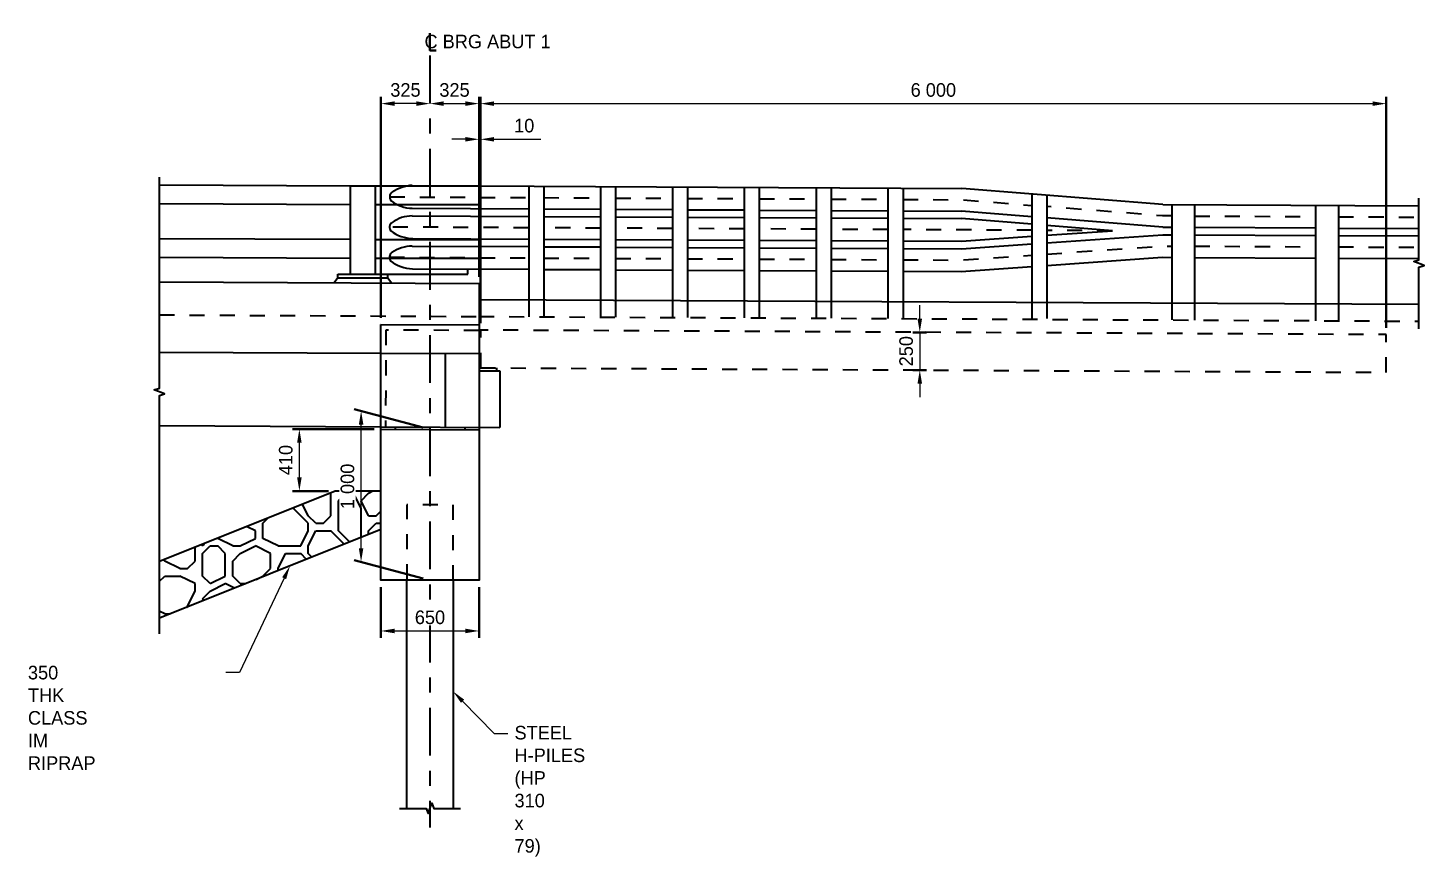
# Model space of a CAD drawing. Header units: metres. Extents: x 16681.2 to 16737.5, y 5649224.7 to 5649280.1.
# Drawn here: x 16695.72 to 16704.97, y 5649228.76 to 5649234.26 of the extents above; entities that cross this region are included whole.
import ezdxf
from ezdxf import colors
from ezdxf.entities.mleader import LeaderData, LeaderLine
from ezdxf.math import Vec2, Vec3

# ---------------------------------------------------------------- set-up
doc = ezdxf.new("R2010")
doc.units = ezdxf.units.M
doc.linetypes.add('CENTERX2', pattern=[101.6, 63.5, -12.7, 12.7, -12.7])
doc.linetypes.add('HIDDEN2', pattern=[4.7625, 3.175, -1.5875])
for name, color, linetype in [('S-BR-ABUT', 3, 'Continuous'), ('S-BR-ABUTMENT-HDD-THIN', 11, 'HIDDEN2'), ('S-BR-BRIDGERAIL', 50, 'Continuous'), ('S-BR-CEN', 1, 'CENTERX2'), ('S-BR-DECK', 2, 'Continuous'), ('S-BR-DECK-HDD', 11, 'HIDDEN2'), ('S-BR-DIM', 1, 'Continuous'), ('S-BR-PILE-HDD', 11, 'HIDDEN2'), ('S-BR-PILE-PIPE', 63, 'Continuous'), ('S-BR-POST', 50, 'Continuous'), ('S-BR-RIP-RAP', 252, 'Continuous'), ('S-BR-SLOPE', 51, 'Continuous')]:
    doc.layers.add(name, color=color, linetype=linetype)
doc.layers.add('S-TB-TXT-WT2', color=2, linetype='Continuous', lineweight=30)
doc.styles.add('AT_Font_Prop_3.0', font='font99.shx', dxfattribs={"height": 3})
doc.dimstyles.new('AT_Prop_3.0 (Millimeters)', dxfattribs={"dimtxt": 3, "dimasz": 3, "dimexe": 1.5, "dimexo": 1.5, "dimgap": 1.5, "dimtad": 1, "dimdec": 3, "dimzin": 0, "dimdsep": 32, "dimtxsty": 'AT_Font_Prop_3.0', "dimcen": 1.5, "dimclrd": 1, "dimclre": 1, "dimclrt": 256, "dimaunit": 1, "dimadec": 4, "dimazin": 0, "dimtfac": 1, "dimtdec": 3, "dimtmove": 0, "dimatfit": 0, "dimfxl": 1, "dimtolj": 1, "dimtzin": 0, "dimlwd": 20, "dimlwe": -1, "dimarcsym": 0})

# ---------------------------------------------------------------- blocks, each defined once
blk = doc.blocks.new('*D32')
at = {"layer": 'Defpoints', "color": 0, "transparency": 16777216}
for p in [(16698.0539, 5649233.7553), (16698.3789, 5649232.5651), (16698.0539, 5649232.2917)]:
    blk.add_point(p, dxfattribs=at)
at = {"layer": 'S-TB-TXT-WT2', "color": 1, "transparency": 16777216}
blk.add_line((16698.0539, 5649232.3367), (16698.0539, 5649233.8003), dxfattribs=at)
at = {"layer": 'S-TB-TXT-WT2', "color": 1, "lineweight": 20, "transparency": 16777216}
blk.add_line((16698.2889, 5649233.7553), (16698.1439, 5649233.7553), dxfattribs=at)
at = {"layer": 'S-TB-TXT-WT2', "color": 1, "transparency": 16777216}
for points in [[(16698.1439, 5649233.7703), (16698.1439, 5649233.7403), (16698.0539, 5649233.7553)], [(16698.2889, 5649233.7703), (16698.2889, 5649233.7403), (16698.3789, 5649233.7553)]]:
    blk.add_solid(points, dxfattribs=at)
at = {"layer": 'S-TB-TXT-WT2', "transparency": 16777216, "insert": (16698.2164, 5649233.8453), "char_height": 0.09, "attachment_point": 5, "style": 'AT_Font_Prop_3.0'}
blk.add_mtext('\\A1;325', dxfattribs=at)
blk = doc.blocks.new('*D31')
at = {"layer": 'Defpoints', "color": 0, "transparency": 16777216}
for p in [(16704.7139, 5649233.7553), (16698.7139, 5649232.2544), (16704.7139, 5649232.2244)]:
    blk.add_point(p, dxfattribs=at)
at = {"layer": 'S-TB-TXT-WT2', "color": 1, "transparency": 16777216}
for p, q in [((16698.7139, 5649232.2994), (16698.7139, 5649233.8003)), ((16704.7139, 5649232.2694), (16704.7139, 5649233.8003))]:
    blk.add_line(p, q, dxfattribs=at)
at = {"layer": 'S-TB-TXT-WT2', "color": 1, "lineweight": 20, "transparency": 16777216}
blk.add_line((16698.8039, 5649233.7553), (16704.6239, 5649233.7553), dxfattribs=at)
at = {"layer": 'S-TB-TXT-WT2', "color": 1, "transparency": 16777216}
for points in [[(16698.8039, 5649233.7703), (16698.8039, 5649233.7403), (16698.7139, 5649233.7553)], [(16704.6239, 5649233.7703), (16704.6239, 5649233.7403), (16704.7139, 5649233.7553)]]:
    blk.add_solid(points, dxfattribs=at)
at = {"layer": 'S-TB-TXT-WT2', "transparency": 16777216, "insert": (16701.7139, 5649233.8453), "char_height": 0.09, "attachment_point": 5, "style": 'AT_Font_Prop_3.0'}
blk.add_mtext('\\A1;6 000', dxfattribs=at)
blk = doc.blocks.new('*D30')
at = {"layer": 'Defpoints', "color": 0, "transparency": 16777216}
for p in [(16698.7039, 5649233.7553), (16698.3789, 5649232.5651), (16698.7039, 5649232.5633)]:
    blk.add_point(p, dxfattribs=at)
at = {"layer": 'S-TB-TXT-WT2', "color": 1, "transparency": 16777216}
blk.add_line((16698.7039, 5649232.6083), (16698.7039, 5649233.8003), dxfattribs=at)
at = {"layer": 'S-TB-TXT-WT2', "color": 1, "lineweight": 20, "transparency": 16777216}
blk.add_line((16698.4689, 5649233.7553), (16698.6139, 5649233.7553), dxfattribs=at)
at = {"layer": 'S-TB-TXT-WT2', "color": 1, "transparency": 16777216}
for points in [[(16698.4689, 5649233.7703), (16698.4689, 5649233.7403), (16698.3789, 5649233.7553)], [(16698.6139, 5649233.7703), (16698.6139, 5649233.7403), (16698.7039, 5649233.7553)]]:
    blk.add_solid(points, dxfattribs=at)
at = {"layer": 'S-TB-TXT-WT2', "transparency": 16777216, "insert": (16698.5414, 5649233.8453), "char_height": 0.09, "attachment_point": 5, "style": 'AT_Font_Prop_3.0'}
blk.add_mtext('\\A1;325', dxfattribs=at)
blk = doc.blocks.new('*D29')
at = {"layer": 'Defpoints', "color": 0, "transparency": 16777216}
for p in [(16698.7139, 5649233.5189), (16698.7039, 5649232.5634), (16698.7139, 5649232.2544)]:
    blk.add_point(p, dxfattribs=at)
at = {"layer": 'S-TB-TXT-WT2', "color": 1, "lineweight": 20, "transparency": 16777216}
for p, q in [((16698.6139, 5649233.5189), (16698.5239, 5649233.5189)), ((16698.7039, 5649233.5189), (16698.7139, 5649233.5189)), ((16698.8039, 5649233.5189), (16699.1125, 5649233.5189))]:
    blk.add_line(p, q, dxfattribs=at)
at = {"layer": 'S-TB-TXT-WT2', "color": 1, "transparency": 16777216}
for points in [[(16698.6139, 5649233.5339), (16698.6139, 5649233.5039), (16698.7039, 5649233.5189)], [(16698.8039, 5649233.5339), (16698.8039, 5649233.5039), (16698.7139, 5649233.5189)]]:
    blk.add_solid(points, dxfattribs=at)
at = {"layer": 'S-TB-TXT-WT2', "transparency": 16777216, "insert": (16699.0032, 5649233.6089), "char_height": 0.09, "attachment_point": 5, "style": 'AT_Font_Prop_3.0'}
blk.add_mtext('\\A1;10', dxfattribs=at)
blk = doc.blocks.new('*D28')
at = {"layer": 'Defpoints', "color": 0, "transparency": 16777216}
for p in [(16697.9225, 5649231.7183), (16698.3789, 5649231.5961), (16698.3789, 5649230.5961)]:
    blk.add_point(p, dxfattribs=at)
at = {"layer": 'S-TB-TXT-WT2', "color": 1, "transparency": 16777216}
for p, q in [((16698.3339, 5649231.6081), (16697.8775, 5649231.7304)), ((16698.3339, 5649230.6081), (16697.8775, 5649230.7304))]:
    blk.add_line(p, q, dxfattribs=at)
at = {"layer": 'S-TB-TXT-WT2', "color": 1, "lineweight": 20, "transparency": 16777216}
blk.add_line((16697.9225, 5649230.8083), (16697.9225, 5649231.6283), dxfattribs=at)
at = {"layer": 'S-TB-TXT-WT2', "color": 1, "transparency": 16777216}
for points in [[(16697.9075, 5649231.6283), (16697.9375, 5649231.6283), (16697.9225, 5649231.7183)], [(16697.9075, 5649230.8083), (16697.9375, 5649230.8083), (16697.9225, 5649230.7183)]]:
    blk.add_solid(points, dxfattribs=at)
at = {"layer": 'S-TB-TXT-WT2', "transparency": 16777216, "insert": (16697.8325, 5649231.2183), "char_height": 0.09, "attachment_point": 5, "rotation": 90, "style": 'AT_Font_Prop_3.0', "bg_fill": 3, "box_fill_scale": 1.1, "bg_fill_color": 256, "bg_fill_true_color": 13158600, "bg_fill_transparency": 0}
blk.add_mtext('\\A1;1 000', dxfattribs=at)
blk = doc.blocks.new('*D27')
at = {"layer": 'Defpoints', "color": 0, "transparency": 16777216}
for p in [(16698.0539, 5649230.5961), (16698.7039, 5649230.5961), (16698.7039, 5649230.2603)]:
    blk.add_point(p, dxfattribs=at)
at = {"layer": 'S-TB-TXT-WT2', "color": 1, "transparency": 16777216}
for p, q in [((16698.0539, 5649230.5511), (16698.0539, 5649230.2153)), ((16698.7039, 5649230.5511), (16698.7039, 5649230.2153))]:
    blk.add_line(p, q, dxfattribs=at)
at = {"layer": 'S-TB-TXT-WT2', "color": 1, "lineweight": 20, "transparency": 16777216}
blk.add_line((16698.1439, 5649230.2603), (16698.6139, 5649230.2603), dxfattribs=at)
at = {"layer": 'S-TB-TXT-WT2', "color": 1, "transparency": 16777216}
for points in [[(16698.1439, 5649230.2753), (16698.1439, 5649230.2453), (16698.0539, 5649230.2603)], [(16698.6139, 5649230.2753), (16698.6139, 5649230.2453), (16698.7039, 5649230.2603)]]:
    blk.add_solid(points, dxfattribs=at)
at = {"layer": 'S-TB-TXT-WT2', "transparency": 16777216, "insert": (16698.3789, 5649230.3503), "char_height": 0.09, "attachment_point": 5, "style": 'AT_Font_Prop_3.0', "bg_fill": 3, "box_fill_scale": 1.1, "bg_fill_color": 256, "bg_fill_true_color": 13158600, "bg_fill_transparency": 0}
blk.add_mtext('\\A1;650', dxfattribs=at)
blk = doc.blocks.new('*D26')
at = {"layer": 'Defpoints', "color": 0, "transparency": 16777216}
for p in [(16701.7139, 5649232.2394), (16701.6239, 5649231.9894), (16701.7139, 5649231.9894)]:
    blk.add_point(p, dxfattribs=at)
at = {"layer": 'S-TB-TXT-WT2', "color": 1, "lineweight": 20, "transparency": 16777216}
for p, q in [((16701.6239, 5649232.3294), (16701.6239, 5649232.4194)), ((16701.6239, 5649232.2394), (16701.6239, 5649231.9894)), ((16701.6239, 5649231.8994), (16701.6239, 5649231.8094))]:
    blk.add_line(p, q, dxfattribs=at)
at = {"layer": 'S-TB-TXT-WT2', "color": 1, "transparency": 16777216}
for p, q in [((16701.6689, 5649232.2394), (16701.5789, 5649232.2394)), ((16701.6689, 5649231.9894), (16701.5789, 5649231.9894))]:
    blk.add_line(p, q, dxfattribs=at)
for points in [[(16701.6089, 5649232.3294), (16701.6389, 5649232.3294), (16701.6239, 5649232.2394)], [(16701.6089, 5649231.8994), (16701.6389, 5649231.8994), (16701.6239, 5649231.9894)]]:
    blk.add_solid(points, dxfattribs=at)
at = {"layer": 'S-TB-TXT-WT2', "transparency": 16777216, "insert": (16701.5339, 5649232.1144), "char_height": 0.09, "attachment_point": 5, "rotation": 90, "style": 'AT_Font_Prop_3.0'}
blk.add_mtext('\\A1;250', dxfattribs=at)
blk = doc.blocks.new('*D25')
at = {"layer": 'Defpoints', "color": 0, "transparency": 16777216}
for p in [(16697.5136, 5649231.5977), (16698.0539, 5649231.5977), (16697.7513, 5649231.1879)]:
    blk.add_point(p, dxfattribs=at)
at = {"layer": 'S-TB-TXT-WT2', "color": 1, "transparency": 16777216}
for p, q in [((16698.0089, 5649231.5977), (16697.4686, 5649231.5977)), ((16697.7063, 5649231.1879), (16697.4686, 5649231.1879))]:
    blk.add_line(p, q, dxfattribs=at)
at = {"layer": 'S-TB-TXT-WT2', "color": 1, "lineweight": 20, "transparency": 16777216}
blk.add_line((16697.5136, 5649231.2779), (16697.5136, 5649231.5077), dxfattribs=at)
at = {"layer": 'S-TB-TXT-WT2', "color": 1, "transparency": 16777216}
for points in [[(16697.4986, 5649231.5077), (16697.5286, 5649231.5077), (16697.5136, 5649231.5977)], [(16697.4986, 5649231.2779), (16697.5286, 5649231.2779), (16697.5136, 5649231.1879)]]:
    blk.add_solid(points, dxfattribs=at)
at = {"layer": 'S-TB-TXT-WT2', "transparency": 16777216, "insert": (16697.4236, 5649231.3928), "char_height": 0.09, "attachment_point": 5, "rotation": 90, "style": 'AT_Font_Prop_3.0'}
blk.add_mtext('\\A1;410', dxfattribs=at)
blk = doc.blocks.new('ELEV POST')
at = {"layer": 'S-BR-DIM'}
blk.add_line((0, 0), (0, 0), dxfattribs=at)
at = {"layer": 'S-BR-POST'}
for p, q in [((-0.0825, 0.6429), (0.0825, 0.6425)), ((-0.0825, 0.6429), (-0.0825, 0.0577)), ((0.0825, 0.6425), (0.0825, 0.0577)), ((-0.165, 0.0327), (-0.1901, 0)), ((-0.165, 0.0327), (-0.1901, 0)), ((-0.165, 0.0577), (0.165, 0.0577)), ((-0.165, 0.0327), (-0.165, 0.0577)), ((-0.165, 0.0577), (0.165, 0.0577)), ((-0.165, 0.0327), (-0.165, 0.0577)), ((-0.165, 0.0327), (0.165, 0.0327)), ((-0.165, 0.0327), (0.165, 0.0327)), ((0.165, 0.0327), (0.165, 0.0577)), ((0.165, 0.0327), (0.165, 0.0577)), ((0.165, 0.0327), (0.1901, 0)), ((0.165, 0.0327), (0.1901, 0))]:
    blk.add_line(p, q, dxfattribs=at)
blk = doc.blocks.new('*U4')
at = {"layer": 'S-BR-DIM', "rotation": 180.2865830966329}
blk.add_blockref('ELEV POST', (0.325, 0), dxfattribs=at)
blk = doc.blocks.new('*U5')
at = {"layer": 'S-BR-BRIDGERAIL', "color": 0, "linetype": 'ByBlock', "lineweight": -2, "transparency": 16777216, "rotation": 179.9118905369981}
blk.add_blockref('*U4', (16728.1694, 5649026.9624), dxfattribs=at)

msp = doc.modelspace()

# ---------------------------------------------------------------- hatches: boundary and pattern name
at = {"layer": 'S-BR-RIP-RAP'}
h = msp.add_hatch(dxfattribs=at)
h.set_pattern_fill('AGGREGAT', color=256, pattern_type=2)
h.set_pattern_definition([(0, (16684.9217, 5649225.4231), (1, 1), [0.1, -0.15, 0.05, -0.15, 0.05, -0.5]), (0, (16685.4217, 5649225.5231), (1, 1), [0.05, -0.95]), (0, (16685.1217, 5649225.5731), (1, 1), [0.05, -0.1, 0.05, -0.8]), (0, (16685.6217, 5649225.6231), (1, 1), [0.1, -0.9]), (0, (16685.7217, 5649225.6731), (1, 1), [0.05, -0.95]), (0, (16685.4217, 5649225.7731), (1, 1), [0.1, -0.9]), (0, (16684.9217, 5649225.8231), (1, 1), [0.05, -0.1, 0.05, -0.25, 0.15, -0.4]), (0, (16685.6217, 5649225.9231), (1, 1), [0.1, -0.9]), (0, (16685.0217, 5649225.9731), (1, 1), [0.1, -0.05, 0.05, -0.4, 0.05, -0.35]), (0, (16684.9717, 5649226.0231), (1, 1), [0.05, -0.95]), (0, (16685.3217, 5649226.0731), (1, 1), [0.05, -0.05, 0.05, -0.85]), (0, (16685.1717, 5649226.1231), (1, 1), [0.05, -0.95]), (0, (16685.8217, 5649226.1731), (1, 1), [0.05, -0.95]), (0, (16685.3717, 5649226.2231), (1, 1), [0.05, -0.4, 0.05, -0.5]), (0, (16685.3717, 5649226.2731), (1, 1), [0.1, -0.9]), (0, (16685.5717, 5649226.3231), (1, 1), [0.1, -0.9]), (0, (16684.9717, 5649226.3731), (1, 1), [0.05, -0.6, 0.1, -0.25]), (90, (16684.9217, 5649225.8731), (-1, 1), [0.2, -0.2, 0.1, -0.5]), (90, (16684.9717, 5649225.8731), (-1, 1), [0.05, -0.35, 0.1, -0.5]), (90, (16685.0217, 5649225.6231), (-1, 1), [0.15, -0.85]), (90, (16685.0717, 5649225.6231), (-1, 1), [0.1, -0.9]), (90, (16685.1217, 5649225.4731), (-1, 1), [0.05, -0.6, 0.05, -0.05, 0.1, -0.15]), (90, (16685.2217, 5649225.4731), (-1, 1), [0.05, -0.35, 0.05, -0.55]), (90, (16685.2717, 5649225.8731), (-1, 1), [0.1, -0.15, 0.05, -0.05, 0.1, -0.55]), (90, (16685.3217, 5649225.6731), (-1, 1), [0.1, -0.55, 0.05, -0.3]), (90, (16685.3717, 5649225.4731), (-1, 1), [0.05, -0.05, 0.1, -0.8]), (90, (16685.4717, 5649226.1231), (-1, 1), [0.05, -0.95]), (90, (16685.5217, 5649226.1231), (-1, 1), [0.1, -0.1, 0.05, -0.05, 0.1, -0.6]), (90, (16685.5717, 5649225.6731), (-1, 1), [0.05, -0.05, 0.05, -0.1, 0.05, -0.7]), (90, (16685.7217, 5649226.0231), (-1, 1), [0.2, -0.8]), (90, (16685.7717, 5649225.9231), (-1, 1), [0.2, -0.15, 0.1, -0.55]), (90, (16685.8217, 5649225.5231), (-1, 1), [0.05, -0.15, 0.1, -0.7]), (90, (16685.8717, 5649225.6231), (-1, 1), [0.15, -0.85]), (45, (16685.32166, 5649225.4231), (0, 1), [0.07071, -1.343504]), (45, (16685.87166, 5649225.4731), (0, 1), [0.07071, -1.202084, 0.07071, -0.07071]), (45, (16685.22166, 5649225.5231), (0, 1), [0.07071, -0.56568, 0.07071, -0.707114]), (45, (16685.47166, 5649225.5231), (0, 1), [0.07071, -1.131374, 0.07071, -0.14142]), (45, (16685.52166, 5649225.5231), (0, 1), [0.14142, -0.56568, 0.14142, -0.565694]), (45, (16685.27166, 5649225.6231), (0, 1), [0.0707, -0.6364, 0.0707, -0.0707, 0.0707, -0.495014]), (45, (16685.77166, 5649225.6731), (0, 1), [0.07071, -0.07071, 0.07071, -1.202084]), (45, (16685.07166, 5649225.7231), (0, 1), [0.07071, -0.84852, 0.07071, -0.424274]), (45, (16685.87166, 5649225.8231), (0, 1), [0.0707, -0.0707, 0.0707, -0.28284, 0.0707, -0.848574]), (45, (16685.27166, 5649225.9731), (0, 1), [0.07071, -1.343504]), (45, (16685.02166, 5649226.0231), (0, 1), [0.14142, -1.27279]), (45, (16684.92166, 5649226.1231), (0, 1), [0.07071, -0.07071, 0.07071, -1.202084]), (45, (16685.47166, 5649226.2731), (0, 1), [0.07071, -1.343504]), (45, (16685.77166, 5649226.3731), (0, 1), [0.07071, -1.343504]), (135, (16685.37166, 5649225.5231), (6e-17, 1), [0.07071, -1.343504]), (135, (16685.42166, 5649225.5231), (6e-17, 1), [0.07071, -1.343504]), (135, (16685.12166, 5649225.5731), (6e-17, 1), [0.07071, -0.28284, 0.14142, -0.919244]), (135, (16684.92166, 5649225.5731), (6e-17, 1), [0.07071, -1.343504]), (135, (16685.57166, 5649225.7231), (6e-17, 1), [0.07071, -0.565685, 0.07071, -0.707108]), (135, (16685.62166, 5649225.7231), (6e-17, 1), [0.0707, -0.4243, 0.0707, -0.4242, 0.0707, -0.353614]), (135, (16685.02166, 5649225.7731), (6e-17, 1), [0.07071, -1.343504]), (135, (16685.82166, 5649225.8231), (6e-17, 1), [0.1414, -0.35355, 0.0707, -0.0707, 0.0707, -0.707164]), (135, (16685.17166, 5649225.9731), (6e-17, 1), [0.07071, -1.343504]), (135, (16685.57166, 5649225.9731), (6e-17, 1), [0.14142, -1.27279]), (135, (16685.62166, 5649225.9731), (6e-17, 1), [0.07071, -1.343504]), (135, (16685.32166, 5649226.0731), (6e-17, 1), [0.07071, -1.343504]), (135, (16685.02166, 5649226.2231), (6e-17, 1), [0.07071, -1.343504]), (135, (16685.82166, 5649226.2231), (6e-17, 1), [0.07071, -1.343504]), (26.565, (16685.02166, 5649225.42313), (1, 4e-10), [0.1118, -2.12427]), (26.565, (16684.92166, 5649225.52313), (1, 4e-10), [0.1118, -2.12427]), (26.565, (16684.92166, 5649225.57313), (1, 4e-10), [0.1118, -2.12427]), (26.565, (16685.17166, 5649225.57313), (1, 4e-10), [0.1118, -2.12427]), (26.565, (16685.12166, 5649225.77313), (1, 4e-10), [0.1118, -2.12427]), (26.565, (16685.12166, 5649225.82313), (1, 4e-10), [0.1118, -2.12427]), (26.565, (16685.32166, 5649226.02313), (1, 4e-10), [0.1118, -2.12427]), (26.565, (16685.37166, 5649226.07313), (1, 4e-10), [0.1118, -2.12427]), (26.565, (16684.97166, 5649226.17313), (1, 4e-10), [0.1118, -2.12427]), (26.565, (16685.27166, 5649226.17313), (1, 4e-10), [0.1118, -2.12427]), (63.435, (16685.77166, 5649225.42313), (5e-11, 1), [0.1118, -2.12427]), (63.435, (16685.52166, 5649225.57313), (5e-11, 1), [0.1118, -2.12427]), (63.435, (16685.37166, 5649225.67313), (5e-11, 1), [0.1118, -2.12427]), (63.435, (16685.52166, 5649225.82313), (5e-11, 1), [0.1118, -2.12427]), (63.435, (16685.57166, 5649225.82313), (5e-11, 1), [0.1118, -2.12427]), (63.435, (16685.22166, 5649225.97313), (5e-11, 1), [0.1118, -2.12427]), (63.435, (16685.12166, 5649226.02313), (5e-11, 1), [0.1118, -2.12427]), (63.435, (16685.52166, 5649226.22313), (5e-11, 1), [0.1118, -2.12427]), (63.435, (16685.12166, 5649226.32313), (5e-11, 1), [0.1118, -2.12427]), (116.565, (16684.97166, 5649226.02313), (-4e-10, 1), [0.1118, -2.12427]), (116.565, (16685.57166, 5649226.02313), (-4e-10, 1), [0.1118, -2.12427]), (116.565, (16684.92166, 5649226.07313), (-4e-10, 1), [0.1118, -2.12427]), (116.565, (16685.72166, 5649226.22313), (-4e-10, 1), [0.1118, -2.12427]), (116.565, (16685.07166, 5649226.27313), (-4e-10, 1), [0.1118, -2.12427]), (116.565, (16685.27166, 5649226.32313), (-4e-10, 1), [0.1118, -2.12427]), (153.435, (16685.32166, 5649225.42313), (-1, 4e-10), [0.1118, -2.12427]), (153.435, (16685.12166, 5649225.52313), (-1, 4e-10), [0.1118, -2.12427]), (153.435, (16685.82166, 5649225.57313), (-1, 4e-10), [0.1118, -2.12427]), (153.435, (16685.72166, 5649225.67313), (-1, 4e-10), [0.1118, -2.12427]), (153.435, (16685.32166, 5649225.77313), (-1, 4e-10), [0.1118, -2.12427]), (153.435, (16685.07166, 5649225.82313), (-1, 4e-10), [0.1118, -2.12427]), (153.435, (16685.37166, 5649225.82313), (-1, 4e-10), [0.1118, -2.12427]), (153.435, (16685.22166, 5649225.92313), (-1, 4e-10), [0.1118, -2.12427]), (153.435, (16685.22166, 5649226.17313), (-1, 4e-10), [0.1118, -2.12427]), (153.435, (16684.92166, 5649226.37313), (-1, 4e-10), [0.1118, -2.12427]), (153.435, (16685.52166, 5649226.37313), (-1, 4e-10), [0.1118, -2.12427]), (153.435, (16685.62166, 5649226.37313), (-1, 4e-10), [0.1118, -2.12427])])
h.paths.add_polyline_path([(16698.0539, 5649231.1879), (16697.7513, 5649231.1879), (16696.5858, 5649230.7152), (16696.5858, 5649230.3448), (16698.0539, 5649230.932)])

# ---------------------------------------------------------------- linework, layer by layer
at = {"layer": 'Defpoints'}
msp.add_line((16698.0539, 5649232.1017), (16698.7039, 5649232.0984), dxfattribs=at)
at = {"layer": 'Defpoints', "ltscale": 0.25}
msp.add_line((16698.4789, 5649232.0996), (16698.4789, 5649231.6116), dxfattribs=at)
at = {"layer": 'Defpoints', "flags": 128}
msp.add_lwpolyline([(16696.5858, 5649232.109), (16698.0539, 5649232.1017)], dxfattribs=at)
at = {"layer": 'S-BR-ABUT'}
msp.add_line((16698.7039, 5649232.0983), (16698.7039, 5649231.9843), dxfattribs=at)
at = {"layer": 'S-BR-ABUT', "flags": 128}
msp.add_lwpolyline([(16698.0539, 5649232.2917), (16698.7039, 5649232.2884), (16698.7039, 5649230.5961), (16698.0539, 5649230.5961)], close=True, dxfattribs=at)
at = {"layer": 'S-BR-BRIDGERAIL'}
for points in [[(16696.5858, 5649233.2174), (16697.8511, 5649233.2111)], [(16698.0161, 5649233.2108), (16698.7072, 5649233.2108), (16698.7072, 5649233.0838), (16698.0161, 5649233.0838)], [(16697.8511, 5649233.0841), (16696.5858, 5649233.0904)], [(16696.5858, 5649232.8624), (16697.8511, 5649232.8561)], [(16698.0161, 5649232.8558), (16698.7072, 5649232.8558), (16698.7072, 5649232.7288), (16698.0161, 5649232.7288)], [(16697.8511, 5649232.7291), (16696.5858, 5649232.7354)]]:
    msp.add_lwpolyline(points, dxfattribs=at)
at = {"layer": 'S-BR-CEN', "ltscale": 0.005}
msp.add_line((16698.3789, 5649234.0741), (16698.3789, 5649228.9567), dxfattribs=at)
at = {"layer": 'S-BR-DECK'}
msp.add_line((16698.7039, 5649232.5633), (16698.7039, 5649232.2884), dxfattribs=at)
at = {"layer": 'S-BR-DECK', "flags": 128}
for points in [[(16696.5858, 5649230.2409), (16696.5858, 5649231.8201), (16696.6202, 5649231.8326), (16696.5515, 5649231.8576), (16696.5858, 5649231.8701), (16696.5858, 5649233.2674)], [(16704.9308, 5649232.2633), (16704.9308, 5649232.6707), (16704.9651, 5649232.6832), (16704.8964, 5649232.7082), (16704.9308, 5649232.7207), (16704.9308, 5649233.1281)], [(16696.5858, 5649232.574), (16698.7039, 5649232.5634)], [(16698.7039, 5649232.4564), (16704.9308, 5649232.4253)], [(16696.5858, 5649231.621), (16698.0539, 5649231.6137)]]:
    msp.add_lwpolyline(points, dxfattribs=at)
at = {"layer": 'S-BR-DECK-HDD', "ltscale": 0.25}
for p, q in [((16698.7039, 5649231.9844), (16698.8409, 5649231.9837)), ((16698.8409, 5649231.9837), (16698.8409, 5649231.6097)), ((16698.0539, 5649231.6137), (16698.8409, 5649231.6097))]:
    msp.add_line(p, q, dxfattribs=at)
at = {"layer": 'S-BR-DECK-HDD', "ltscale": 0.5}
for p, q in [((16698.8217, 5649231.9838), (16698.8217, 5649232.0038)), ((16698.0538, 5649231.5977), (16698.7038, 5649231.5944)), ((16698.1489, 5649231.6132), (16698.1489, 5649231.5972)), ((16698.6089, 5649231.6109), (16698.6089, 5649231.5949))]:
    msp.add_line(p, q, dxfattribs=at)
at = {"layer": 'S-BR-DECK-HDD', "ltscale": 0.025, "flags": 128}
for points in [[(16696.5858, 5649232.355), (16698.7039, 5649232.3444)], [(16698.7039, 5649232.3444), (16704.9308, 5649232.3133)], [(16698.7139, 5649232.0044), (16704.7139, 5649231.9744), (16704.7139, 5649232.2244), (16698.7139, 5649232.2544), (16698.7139, 5649232.0044)]]:
    msp.add_lwpolyline(points, dxfattribs=at)
at = {"layer": 'S-BR-PILE-HDD', "ltscale": 0.025, "flags": 128}
msp.add_lwpolyline([(16698.532, 5649230.5961), (16698.532, 5649231.0961), (16698.226, 5649231.0961), (16698.226, 5649230.5961)], dxfattribs=at)
at = {"layer": 'S-BR-PILE-PIPE', "flags": 128}
for points in [[(16698.226, 5649229.0845), (16698.226, 5649230.5961)], [(16698.532, 5649230.5961), (16698.532, 5649229.0845)]]:
    msp.add_lwpolyline(points, dxfattribs=at)
at = {"layer": 'S-BR-PILE-PIPE', "linetype": 'Continuous'}
msp.add_lwpolyline([(16698.176, 5649229.0845), (16698.354, 5649229.0845), (16698.3665, 5649229.0502), (16698.3915, 5649229.1189), (16698.404, 5649229.0845), (16698.582, 5649229.0845)], dxfattribs=at)
at = {"layer": 'S-BR-POST', "linetype": 'HIDDEN2', "ltscale": 0.025}
for p, q in [((16698.1117, 5649233.1372), (16699.0329, 5649233.1326)), ((16699.1329, 5649233.1321), (16699.5089, 5649233.1302)), ((16699.6089, 5649233.1297), (16699.9849, 5649233.1278)), ((16700.0849, 5649233.1273), (16700.4609, 5649233.1254)), ((16700.5609, 5649233.1249), (16700.9369, 5649233.123)), ((16701.0369, 5649233.1225), (16701.4129, 5649233.1207)), ((16703.4449, 5649233.0105), (16704.2459, 5649233.0065)), ((16704.3979, 5649233.0057), (16704.9308, 5649233.0031)), ((16699.0329, 5649232.9326), (16698.1107, 5649232.9372)), ((16699.5089, 5649232.9302), (16699.1329, 5649232.9321)), ((16699.9849, 5649232.9278), (16699.6089, 5649232.9297)), ((16700.4609, 5649232.9254), (16700.0849, 5649232.9273)), ((16700.9369, 5649232.923), (16700.5609, 5649232.9249)), ((16701.4129, 5649232.9207), (16701.0369, 5649232.9225)), ((16702.3659, 5649232.9159), (16701.5129, 5649232.9202)), ((16702.9002, 5649232.9132), (16702.4659, 5649232.9154)), ((16703.4449, 5649232.8105), (16704.2459, 5649232.8065)), ((16704.3979, 5649232.8057), (16704.9308, 5649232.8031)), ((16698.1097, 5649232.7372), (16699.0329, 5649232.7326)), ((16699.1329, 5649232.7321), (16699.5089, 5649232.7302)), ((16699.6089, 5649232.7297), (16699.9849, 5649232.7278)), ((16700.0849, 5649232.7273), (16700.4609, 5649232.7254)), ((16700.5609, 5649232.7249), (16700.9369, 5649232.723)), ((16701.0369, 5649232.7225), (16701.4129, 5649232.7207))]:
    msp.add_line(p, q, dxfattribs=at)
at = {"layer": 'S-BR-POST'}
for p, q in [((16698.2617, 5649233.2133), (16701.9018, 5649233.1932)), ((16699.0329, 5649233.209), (16699.0329, 5649232.3428)), ((16699.1329, 5649233.2085), (16699.1329, 5649232.3423)), ((16699.5089, 5649233.2064), (16699.5089, 5649232.3404)), ((16699.6089, 5649233.2059), (16699.6089, 5649232.3399)), ((16699.9849, 5649233.2038), (16699.9849, 5649232.338)), ((16700.0849, 5649233.2032), (16700.0849, 5649232.3375)), ((16700.4609, 5649233.2012), (16700.4609, 5649232.3356)), ((16700.5609, 5649233.2006), (16700.5609, 5649232.3351)), ((16700.9369, 5649233.1985), (16700.9369, 5649232.3333)), ((16701.0369, 5649233.198), (16701.0369, 5649232.3328)), ((16701.4129, 5649233.1959), (16701.4129, 5649232.3309)), ((16701.5129, 5649233.1953), (16701.5129, 5649232.3304)), ((16703.2344, 5649233.0865), (16701.9018, 5649233.1932)), ((16702.3659, 5649233.1561), (16702.3659, 5649232.3309)), ((16702.4659, 5649233.1481), (16702.4659, 5649232.3304)), ((16698.2617, 5649233.0614), (16699.0329, 5649233.0576)), ((16699.1329, 5649233.0571), (16699.5089, 5649233.0552)), ((16699.6089, 5649233.0547), (16699.9849, 5649233.0528)), ((16700.0849, 5649233.0523), (16700.4609, 5649233.0504)), ((16700.5609, 5649233.0499), (16700.9369, 5649233.048)), ((16701.0369, 5649233.0475), (16701.4129, 5649233.0457)), ((16701.5129, 5649233.0452), (16701.9008, 5649233.0432)), ((16702.3659, 5649233.006), (16701.9008, 5649233.0432)), ((16703.2344, 5649233.0865), (16704.9308, 5649233.0781)), ((16703.2929, 5649233.0863), (16703.2929, 5649232.3215)), ((16703.4449, 5649233.0855), (16703.4449, 5649232.3207)), ((16704.2459, 5649233.0815), (16704.2459, 5649232.3167)), ((16704.3979, 5649233.0807), (16704.3979, 5649232.316)), ((16698.2615, 5649233.0114), (16699.0329, 5649233.0076)), ((16699.1329, 5649233.0071), (16699.5089, 5649233.0052)), ((16699.6089, 5649233.0047), (16699.9849, 5649233.0028)), ((16700.0849, 5649233.0023), (16700.4609, 5649233.0004)), ((16700.5609, 5649232.9999), (16700.9369, 5649232.998)), ((16701.0369, 5649232.9975), (16701.4129, 5649232.9957)), ((16701.5129, 5649232.9952), (16701.9006, 5649232.9932)), ((16702.3659, 5649232.956), (16701.9006, 5649232.9932)), ((16703.2337, 5649232.9365), (16702.4659, 5649232.998)), ((16698.2651, 5649232.8614), (16699.0329, 5649232.8576)), ((16699.1329, 5649232.8571), (16699.5089, 5649232.8552)), ((16701.8998, 5649232.8432), (16702.3659, 5649232.8758)), ((16702.9002, 5649232.9132), (16702.4659, 5649232.948)), ((16702.4659, 5649232.8828), (16702.9002, 5649232.9132)), ((16702.4659, 5649232.8328), (16703.2334, 5649232.8866)), ((16703.2334, 5649232.8866), (16703.2929, 5649232.8863)), ((16703.2337, 5649232.9365), (16703.2929, 5649232.9363)), ((16703.4449, 5649232.9355), (16704.2459, 5649232.9315)), ((16703.4449, 5649232.8855), (16704.2459, 5649232.8815)), ((16704.3979, 5649232.9307), (16704.9308, 5649232.9281)), ((16704.3979, 5649232.8807), (16704.9308, 5649232.8781)), ((16698.2605, 5649232.8114), (16699.0329, 5649232.8076)), ((16699.1329, 5649232.8071), (16699.5089, 5649232.8052)), ((16699.6089, 5649232.8547), (16699.9849, 5649232.8528)), ((16699.6089, 5649232.8047), (16699.9849, 5649232.8028)), ((16700.0849, 5649232.8523), (16700.4609, 5649232.8504)), ((16700.0849, 5649232.8023), (16700.4609, 5649232.8004)), ((16700.5609, 5649232.8499), (16700.9369, 5649232.848)), ((16700.5609, 5649232.7999), (16700.9369, 5649232.798)), ((16701.0369, 5649232.8475), (16701.4129, 5649232.8457)), ((16701.0369, 5649232.7975), (16701.4129, 5649232.7957)), ((16701.5129, 5649232.8452), (16701.8998, 5649232.8432)), ((16701.5129, 5649232.7952), (16701.8996, 5649232.7932)), ((16701.8996, 5649232.7932), (16702.3659, 5649232.8259)), ((16701.8988, 5649232.6432), (16702.3659, 5649232.6759)), ((16702.4659, 5649232.6829), (16703.2327, 5649232.7366)), ((16703.2327, 5649232.7366), (16703.2929, 5649232.7363)), ((16703.4449, 5649232.7355), (16704.2459, 5649232.7315)), ((16704.3979, 5649232.7307), (16704.9308, 5649232.7281)), ((16697.8838, 5649232.6261), (16698.6295, 5649232.6261)), ((16698.2621, 5649232.6609), (16699.0329, 5649232.6572)), ((16698.6295, 5649232.6261), (16698.6295, 5649232.6591)), ((16699.1329, 5649232.6567), (16699.5089, 5649232.6549)), ((16699.6089, 5649232.6544), (16699.9849, 5649232.6525)), ((16700.0849, 5649232.6521), (16700.4609, 5649232.6502)), ((16700.5609, 5649232.6497), (16700.9369, 5649232.6479)), ((16701.0369, 5649232.6474), (16701.4129, 5649232.6456)), ((16701.5129, 5649232.6451), (16701.8988, 5649232.6432))]:
    msp.add_line(p, q, dxfattribs=at)
for points in [[(16698.2617, 5649233.2133, 0.135781), (16698.1285, 5649233.1675, 0.45981), (16698.1211, 5649233.1121, 0.159545), (16698.2617, 5649233.0614)], [(16698.2615, 5649233.0114, 0.149993), (16698.1275, 5649232.9675, 0.45981), (16698.1201, 5649232.9121, 0.16466), (16698.2651, 5649232.8614)], [(16698.2605, 5649232.8114, 0.149993), (16698.1265, 5649232.7675, 0.45981), (16698.1191, 5649232.7121, 0.159275), (16698.2621, 5649232.6609)]]:
    msp.add_lwpolyline(points, format="xyb", dxfattribs=at)
at = {"layer": 'S-BR-POST', "linetype": 'HIDDEN2', "ltscale": 0.025, "flags": 128}
for points in [[(16701.5129, 5649233.1202), (16701.8984, 5649233.1182), (16702.3659, 5649233.0808)], [(16703.2929, 5649233.0113), (16703.2312, 5649233.0116), (16702.4659, 5649233.0728)], [(16702.4659, 5649232.7581), (16703.2302, 5649232.8116), (16703.2929, 5649232.8113)], [(16701.5129, 5649232.7202), (16701.8964, 5649232.7182), (16702.3659, 5649232.7511)]]:
    msp.add_lwpolyline(points, dxfattribs=at)
at = {"layer": 'S-BR-SLOPE'}
msp.add_line((16698.0539, 5649230.932), (16696.5858, 5649230.3448), dxfattribs=at)
msp.add_lwpolyline([(16698.0539, 5649231.1879), (16697.7513, 5649231.1879), (16696.5858, 5649230.7217)], dxfattribs=at)

# ---------------------------------------------------------------- block references
at = {"layer": 'S-BR-BRIDGERAIL', "rotation": 359.8015263663721}
msp.add_blockref('*U5', (-19598.1045, 297.4432), dxfattribs=at)

# ---------------------------------------------------------------- dimensions: what is measured, and where the dimension line sits
at = {"layer": 'S-TB-TXT-WT2'}
dim = msp.add_linear_dim(base=(16704.7139, 5649233.7553), p1=(16698.7139, 5649232.2544), p2=(16704.7139, 5649232.2244), dimstyle='AT_Prop_3.0 (Millimeters)', dxfattribs=at)
dim.commit()
dim.dimension.update_dxf_attribs({"geometry": '*D31', "text_midpoint": (16701.7139, 5649233.8453)})
for base, p1, p2, text, override, picture, middle in [((16698.0539, 5649233.7553), (16698.3789, 5649232.5651), (16698.0539, 5649232.2917), '325', {"dimse1": 1}, '*D32', (16698.2164, 5649233.8453)), ((16698.7039, 5649233.7553), (16698.3789, 5649232.5651), (16698.7039, 5649232.5633), '325', {"dimse1": 1}, '*D30', (16698.5414, 5649233.8453)), ((16698.7139, 5649233.5189), (16698.7039, 5649232.5634), (16698.7139, 5649232.2544), '10', {"dimse1": 1, "dimse2": 1}, '*D29', (16699.0032, 5649233.6089))]:
    dim = msp.add_linear_dim(base=base, p1=p1, p2=p2, text=text, dimstyle='AT_Prop_3.0 (Millimeters)', override=override, dxfattribs=at)
    dim.commit()
    dim.dimension.update_dxf_attribs({"geometry": picture, "text_midpoint": middle})
dim = msp.add_linear_dim(base=(16701.6239, 5649231.9894), p1=(16701.7139, 5649232.2394), p2=(16701.7139, 5649231.9894), angle=90, text='250', dimstyle='AT_Prop_3.0 (Millimeters)', dxfattribs=at)
dim.commit()
dim.dimension.update_dxf_attribs({"geometry": '*D26', "text_midpoint": (16701.6239, 5649232.1144), "dimtype": 160})

# ---------------------------------------------------------------- leaders
ml = msp.add_multileader_mtext('Standard', dxfattribs=at)
ml.set_content('350 THK CLASS IM RIPRAP', color=256, style='AT_Font_Prop_3.0')
ml.set_leader_properties(color=1, linetype='ByLayer', lineweight=20)
ml.build(insert=Vec2(0, 0))
ml.multileader.update_dxf_attribs({"dogleg_length": 3, "arrow_head_size": 0.09, "scale": 0.03})
ctx = ml.context
ctx.base_point, ctx.scale, ctx.char_height, ctx.arrow_head_size, ctx.landing_gap_size, ctx.plane_origin = Vec3(16695.6702, 5649229.9844), 0.03, 0.09, 0.09, 0.045, Vec3(16697.1511, 5649230.3105)
notes = []
notes.append((ctx, [(1, (1, 1, 0), (16697.1159, 5649229.9844), (-1, 0), 0.09, [(0, [(16697.4511, 5649230.6909)], 0, [])])]))
ctx.mtext.insert, ctx.mtext.width, ctx.mtext.flow_direction = Vec3(16695.7152, 5649230.0294), 1.275864, 5
ml = msp.add_multileader_mtext('Standard', dxfattribs=at)
ml.set_content('STEEL H-PILES (HP 310 x 79)', color=256, style='AT_Font_Prop_3.0')
ml.set_leader_properties(color=1, linetype='ByLayer', lineweight=20)
ml.build(insert=Vec2(0, 0))
ml.multileader.update_dxf_attribs({"dogleg_length": 3, "arrow_head_size": 0.09, "scale": 0.03})
ctx = ml.context
ctx.base_point, ctx.scale, ctx.char_height, ctx.arrow_head_size, ctx.landing_gap_size, ctx.plane_origin = Vec3(16698.894, 5649229.5799), 0.03, 0.09, 0.09, 0.045, Vec3(16699.5972, 5649229.9435)
notes.append((ctx, [(0, (1, 1, 0), (16698.804, 5649229.5799), (1, 0), 0.09, [(0, [(16698.532, 5649229.8594)], 0, [])])]))
ctx.mtext.insert, ctx.mtext.width, ctx.mtext.flow_direction = Vec3(16698.939, 5649229.6313), 1.046202, 5
for ctx, leaders in notes:
    for number, flags, end, landing, length, lines in leaders:
        leader = LeaderData()
        leader.index, (leader.has_last_leader_line, leader.has_dogleg_vector, leader.attachment_direction) = number, flags
        leader.last_leader_point, leader.dogleg_vector, leader.dogleg_length = Vec3(end), Vec3(landing), length
        for number, points, colour, breaks in lines:
            line = LeaderLine()
            line.index, line.vertices, line.color, line.breaks = number, Vec3.list(points), colors.encode_raw_color(colour), breaks
            leader.lines.append(line)
        ctx.leaders.append(leader)

# ---------------------------------------------------------------- next in the draw order: texts
at = {"layer": 'S-TB-TXT-WT2', "insert": (16698.3426, 5649234.1664), "char_height": 0.09, "attachment_point": 4, "style": 'AT_Font_Prop_3.0', "bg_fill": 2}
msp.add_mtext('C BRG ABUT 1', dxfattribs=at)

# ---------------------------------------------------------------- next in the draw order: dimensions: what is measured, and where the dimension line sits
at = {"layer": 'S-TB-TXT-WT2'}
dim = msp.add_linear_dim(base=(16697.9225, 5649231.7183), p1=(16698.3789, 5649230.5961), p2=(16698.3789, 5649231.5961), angle=90, dimstyle='AT_Prop_3.0 (Millimeters)', override={"dimtfill": 1}, dxfattribs=at)
dim.commit()
dim.dimension.update_dxf_attribs({"geometry": '*D28', "text_midpoint": (16697.8325, 5649231.2183)})

# ---------------------------------------------------------------- next in the draw order: linework, layer by layer
at = {"layer": 'S-BR-ABUTMENT-HDD-THIN', "color": 1, "ltscale": 0.025}
msp.add_lwpolyline([(16698.7039, 5649232.2517), (16698.0874, 5649232.2544), (16698.0842, 5649231.6135)], dxfattribs=at)
at = {"layer": 'S-TB-TXT-WT2'}
msp.add_lwpolyline([(16698.3789, 5649234.2228), (16698.3789, 5649234.1076), (16698.4189, 5649234.1076)], dxfattribs=at)

# ---------------------------------------------------------------- next in the draw order: dimensions: what is measured, and where the dimension line sits
dim = msp.add_linear_dim(base=(16697.5136, 5649231.5977), p1=(16697.7513, 5649231.1879), p2=(16698.0539, 5649231.5977), angle=90, text='410', dimstyle='AT_Prop_3.0 (Millimeters)', dxfattribs=at)
dim.commit()
dim.dimension.update_dxf_attribs({"geometry": '*D25', "text_midpoint": (16697.4236, 5649231.3928)})
dim = msp.add_linear_dim(base=(16698.7039, 5649230.2603), p1=(16698.0539, 5649230.5961), p2=(16698.7039, 5649230.5961), text='650', dimstyle='AT_Prop_3.0 (Millimeters)', override={"dimtfill": 1}, dxfattribs=at)
dim.commit()
dim.dimension.update_dxf_attribs({"geometry": '*D27', "text_midpoint": (16698.3789, 5649230.3503)})

doc.saveas('drawing.dxf')
